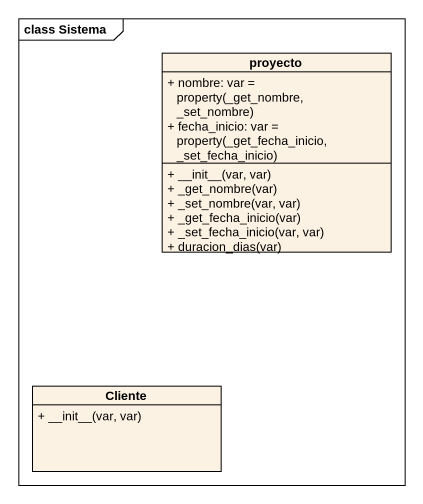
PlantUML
@startuml
mainframe class Sistema
hide circle
hide empty members
skinparam classAttributeIconSize 0
class proyecto {
  {field} + nombre: var = property(_get_nombre, _set_nombre)
  {field} + fecha_inicio: var = property(_get_fecha_inicio, _set_fecha_inicio)
  + ~__init~__(var, var)
  + _get_nombre(var)
  + _set_nombre(var, var)
  + _get_fecha_inicio(var)
  + _set_fecha_inicio(var, var)
  + duracion_dias(var)
}
class Cliente {
  + ~__init~__(var, var)
}
@enduml
